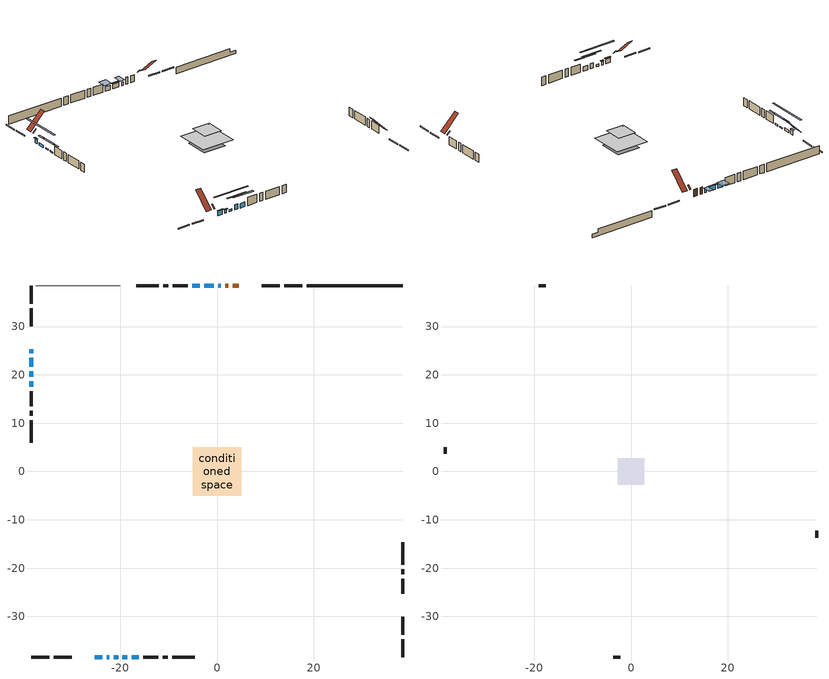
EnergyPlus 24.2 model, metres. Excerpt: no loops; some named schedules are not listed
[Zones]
conditioned space
 floor outside (Floor1 construction): -1.18,-1.18 -1.18,1.18 1.18,1.18 1.18,-1.18 z0.91
 floor adiabatic (AdiabaticFloorConstruction): -5.02,-5.02 -5.02,5.02 5.02,5.02 5.02,-5.02 z0.91
 floor foundation (Slab1 construction): -3.45,-3.45 -3.45,3.45 3.45,3.45 3.45,-3.45 z-1.07
 wall outside (RimJoist1 construction): 17.66,38.4 13.95,38.4 / -38.4,-38.4 -34.69,-38.4 / -38.4,38.4 -38.4,34.69 / 38.4,-38.4 38.4,-34.69 z0.91:1.21
 wall outside (RimJoist2 construction): 13.02,38.4 9.3,38.4 / -33.76,-38.4 -30.05,-38.4 / -38.4,33.76 -38.4,30.05 / 38.4,-33.76 38.4,-30.05 z0.91:1.21
 wall outside (AdiabaticWallConstruction 1): 4.53,38.4 3.3,38.4 / 2.38,38.4 1.67,38.4 z0.91:2.94
 wall outside (AdiabaticWallConstruction): 0.74,38.4 0.28,38.4 z0.91:1.98; -0.65,38.4 -2.65,38.4 / -25.27,-38.4 -23.75,-38.4 / -38.4,25.28 -38.4,24.49 / -3.58,38.4 -5.16,38.4 / -17.68,-38.4 -16.15,-38.4 z0.91:2.26; -22.82,-38.4 -22.34,-38.4 z0.91:1.95; -21.41,-38.4 -20.49,-38.4 / -38.4,23.56 -38.4,21.73 z0.91:1.6; -38.4,20.8 -38.4,19.63 / -38.4,18.7 -38.4,17.53 z0.91:1.29; -19.57,-38.4 -18.6,-38.4 z0.91:2.51
 wall outside (Wall1 construction): -6.09,38.4 -9.2,38.4 / -15.22,-38.4 -12.11,-38.4 / -38.4,16.6 -38.4,13.49 / 38.4,-25.27 38.4,-22.16 z0.91:3.35
 wall outside (Wall2 construction): -10.12,38.4 -11.15,38.4 / -11.18,-38.4 -10.16,-38.4 / -38.4,12.57 -38.4,11.54 / 38.4,-21.24 38.4,-20.21 z0.91:3.35
 wall outside (Wall3 construction): -12.08,38.4 -16.69,38.4 / -9.23,-38.4 -4.62,-38.4 / -38.4,10.61 -38.4,6 / 38.4,-19.28 38.4,-14.67 z0.91:3.35
 wall foundation (FoundationWall1 construction): 18.59,38.4,-1.07 18.59,38.4,0.91 36.42,38.4,0.91 36.42,38.4,-0.04 38.4,38.4,-0.04 38.4,38.4,-1.07
 wall adiabatic (Wall5 construction): -19.98,38.4 -37.47,38.4 z0.91:3.35
 window (WindowConstruction 8): 0.74,38.4 0.28,38.4 z0.91:1.98
 window (WindowConstruction 4): -0.65,38.4 -2.65,38.4 z0.91:2.26
 window (WindowConstruction 5): -25.27,-38.4 -23.75,-38.4 z0.91:2.26
 window (WindowConstruction 6): -22.82,-38.4 -22.34,-38.4 z0.91:1.95
 window (WindowConstruction 7): -38.4,25.27 -38.4,24.49 z0.91:2.26
 window (WindowConstruction 10): -21.41,-38.4 -20.5,-38.4 z0.91:1.6
 window (WindowConstruction 11): -38.4,23.56 -38.4,21.73 z0.91:1.6
 window (WindowConstruction): -3.58,38.4 -5.16,38.4 z0.91:2.26
 window (WindowConstruction 1): -38.4,20.8 -38.4,19.63 z0.91:1.29
 window (WindowConstruction 2): -38.4,18.7 -38.4,17.53 z0.91:1.29
 window (WindowConstruction 9): -19.57,-38.4 -18.6,-38.4 z0.91:2.51
 window (WindowConstruction 3): -17.68,-38.4 -16.15,-38.4 z0.91:2.26
 door (Door): 4.53,38.4 3.31,38.4 z0.91:2.94
 door (Door 1): 2.38,38.4 1.67,38.4 z0.91:2.94
 ceiling adiabatic (AdiabaticFloorConstruction): 5.02,-5.02 5.02,5.02 -5.02,5.02 -5.02,-5.02 z0.91
 roof outside (Roof2 construction): 5.46,38.4,3.35 5.46,37.44,4.31 5.8,37.44,4.31 5.8,38.4,3.35; -26.2,-38.4,3.35 -26.2,-37.44,4.31 -26.54,-37.44,4.31 -26.54,-38.4,3.35; -38.4,26.2,3.35 -37.44,26.2,4.31 -37.44,26.54,4.31 -38.4,26.54,3.35; 38.4,-26.2,3.35 37.44,-26.2,4.31 37.44,-26.54,4.31 38.4,-26.54,3.35
 roof outside (Roof3 construction): -2.3,2.3 -2.3,-2.3 2.3,-2.3 2.3,2.3 z3.35
attic - vented
 floor to conditioned space (Floor2 construction Reversed): -2.76,-2.76 -2.76,2.76 2.76,2.76 2.76,-2.76 z3.35
 wall outside (Wall4 construction): -17.62,38.4 -19.05,38.4 / -3.69,-38.4 -2.26,-38.4 / -38.4,5.07 -38.4,3.64 / 38.4,-13.74 38.4,-12.31 z0.91:3.35
 roof outside (Roof1 construction): 6.73,38.4,3.35 6.73,33.75,8 8.38,33.75,8 8.38,38.4,3.35; -27.47,-38.4,3.35 -27.47,-33.75,8 -29.12,-33.75,8 -29.12,-38.4,3.35; -38.4,27.47,3.35 -33.75,27.47,8 -33.75,29.12,8 -38.4,29.12,3.35; 38.4,-27.47,3.35 33.75,-27.47,8 33.75,-29.12,8 38.4,-29.12,3.35
shading: -0.18,38.4 1.2,38.4 1.2,40.84 -0.18,40.84 z2.44; -2.85,38.4 -0.45,38.4 -0.45,38.81 -2.85,38.81 z2.46; -23.55,-38.4 -25.48,-38.4 -25.48,-38.81 -23.55,-38.81 z2.46; -22.14,-38.4 -23.02,-38.4 -23.02,-38.81 -22.14,-38.81 z2.15; -38.4,24.29 -38.4,25.48 -38.81,25.48 -38.81,24.29 z2.46; -15.27,-38.4 -26.64,-38.4 -26.64,-38.81 -15.27,-38.81 z6.83; -38.4,16.5 -38.4,28.79 -38.81,28.79 -38.81,16.5 z6.83; -5.62,38.4 -3.12,38.4 -3.12,40.84 -5.62,40.84 z2.72; -38.4,16.99 -38.4,23.44 -38.81,23.44 -38.81,16.99 z3.93; -38.4,14.89 -38.4,21.34 -38.81,21.34 -38.81,14.89 z3.93; -15.86,-38.4 -22.31,-38.4 -22.31,-38.7 -15.86,-38.7 z5.25; -13.51,-38.4 -20.32,-38.4 -20.32,-38.81 -13.51,-38.81 z4.9
[Building]
Building 1: Terrain=Suburbs
[Site:Location]
Toronto Intl AP_ON: Latitude {deg}=43.68; Longitude {deg}=-79.63; Time Zone {hr}=-5; Elevation {m}=173; Keep Site Location Information=Yes
[Site:GroundTemperature:Shallow]
4.59119, 2.66285, 2.50842, 3.42352, 7.09712, 10.7536, 13.9236, 15.9317, 16.1023, 14.4691, 11.3799, 7.83558
[Site:WaterMainsTemperature]
Calculation Method=Schedule; Temperature Schedule=mains temperature schedule
[Material] Roughness=Rough; Thermal Absorptance=0.9
Name | Thickness {m} | Conductivity {W/m-K} | Density {kg/m3} | Specific Heat {J/kg-K} | Solar Absorptance | Visible Absorptance
asphalt or fiberglass shingles | 0.00635 | 0.162714 | 1121.4 | 1465.45 | 0.4 | 0.4
ceiling stud and cavity | 0.1397 | 0.110344 | 65.682 | 1177.47 | 0.7 | 0.7
concrete 4.0 in. | 0.1016 | 1.803125 | 2242.8 | 837.4 | 0.7 | 0.7
concrete 8.0 in. | 0.2032 | 1.803125 | 2242.8 | 837.4 | 0.7 | 0.7
door material | 0.04445 | 0.188738 | 512.64 | 1214.23 | 0.7 | 0.7
door material 1 | 0.04445 | 0.053851 | 512.64 | 1214.23 | 0.7 | 0.7
exterior vertical ins | 0.0205056 | 0.029427 | 32.04 | 1214.23 | 0.7 | 0.7
floor covering | 0.0127 | 0.0433444 | 54.468 | 1339.84 | 0.6 | 0.6
floor rigid ins; wall rigid ins | 0.512978 | 0.029427 | 32.04 | 1214.23 | 0.7 | 0.7
floor stud and cavity | 0.1397 | 1.61265 | 92.3553 | 1139.71 | 0.7 | 0.7
floor stud and cavity 1 | 0.1397 | 1.75129 | 37.0049 | 1207.88 | 0.7 | 0.7
furniture material conditioned space 1 | 0.1524 | 0.115458 | 640.8 | 1214.23 | 0.6 | 0.6
gypsum board | 0.0127 | 0.160291 | 801 | 837.4 | 0.6 | 0.6
gypsum board 1 | 0.0127 | 0.160291 | 801 | 837.4 | 0.7 | 0.7
osb sheathing 0.5 in. | 0.0127 | 0.115458 | 512.64 | 1214.23 | 0.7 | 0.7
osb sheathing 0.5 in. 1 | 0.0127 | 0.115458 | 512.64 | 1214.23 | 0.4 | 0.4
osb sheathing 0.75 in. | 0.01905 | 0.115458 | 512.64 | 1214.23 | 0.7 | 0.7
rim joist stud and cavity | 0.0508 | 0.177588 | 50.32683 | 1063.81 | 0.6 | 0.6
rim joist stud and cavity 1 | 0.0508 | 0.194335 | 50.32683 | 1063.81 | 0.6 | 0.6
roof stud and cavity | 0.2032 | 3.79149 | 78.34581 | 1123.46 | 0.7 | 0.7
roof stud and cavity 1 | 0.2032 | 5.0311 | 78.34581 | 1123.46 | 0.7 | 0.7
slab rigid ins | 0.0378081 | 0.029427 | 32.04 | 1214.23 | 0.7 | 0.7
wall stud and cavity | 0.1397 | 0.702165 | 139.0536 | 1170.24 | 0.7 | 0.7
wall stud and cavity 1 | 0.1397 | 0.087281 | 139.0536 | 1170.24 | 0.7 | 0.7
wall stud and cavity 2 | 0.1397 | 1.25953 | 139.0536 | 1170.24 | 0.7 | 0.7
wall stud and cavity 3 | 0.0889 | 6.1454 | 50.32683 | 1063.81 | 0.6 | 0.6
wall stud and cavity 4 | 0.1397 | 0.510095 | 139.0536 | 1170.24 | 0.7 | 0.7
wall stud and cavity 5 | 0.0889 | 0.380278 | 52.3479 | 1209.89 | 0.7 | 0.7
wall stud and cavity 6 | 0.0889 | 0.391764 | 83.0341 | 1211.67 | 0.7 | 0.7
wood siding | 0.0254 | 0.102417 | 544.68 | 1172.36 | 0.4 | 0.4
wood siding 1 | 0.00254 | 0.102417 | 544.68 | 1172.36 | 0.4 | 0.4
wood siding 2; wood siding 3; wood siding 4 | 0.0254 | 0.102417 | 544.68 | 1172.36 | 0.7 | 0.7
[WindowMaterial:SimpleGlazingSystem]
Name | U-Factor {W/m2-K} | Solar Heat Gain Coefficient
WindowMaterial | 2.19341 | 0.59
WindowMaterial 1 | 4.88251 | 0.59
WindowMaterial 2 | 5.09941 | 0.64
WindowMaterial 3 | 2.19795 | 0.58
WindowMaterial 4 | 2.16502 | 0.6
WindowMaterial 5 | 2.51876 | 0.45
WindowMaterial 6 | 2.41712 | 0.5
WindowMaterial 7 | 3.12404 | 0.47
WindowMaterial 8 | 4.21194 | 0.66
WindowMaterial 9 | 2.54602 | 0.45
[Construction]
AdiabaticFloorConstruction: floor stud and cavity 1, floor rigid ins, osb sheathing 0.75 in., floor covering
AdiabaticWallConstruction: wood siding 3, wall rigid ins, wall stud and cavity 5, gypsum board
AdiabaticWallConstruction 1: wood siding 4, wall rigid ins, wall stud and cavity 5, gypsum board
Door: door material
Door 1: door material 1
Floor1 construction: floor stud and cavity, osb sheathing 0.75 in., floor covering
Floor2 construction Reversed: gypsum board, ceiling stud and cavity
FoundationWall1 construction: concrete 8.0 in., gypsum board 1
furniture construction conditioned space 1: furniture material conditioned space 1
PartitionWallConstruction: gypsum board, wall stud and cavity 6, gypsum board
RimJoist1 construction: wood siding 2, rim joist stud and cavity
RimJoist2 construction: wood siding 2, rim joist stud and cavity 1
Roof1 construction: asphalt or fiberglass shingles
Roof2 construction: asphalt or fiberglass shingles, osb sheathing 0.75 in., roof stud and cavity, gypsum board
Roof3 construction: asphalt or fiberglass shingles, osb sheathing 0.75 in., roof stud and cavity 1, gypsum board
Slab1 construction: slab rigid ins, concrete 4.0 in.
Wall1 construction: wood siding, osb sheathing 0.5 in., wall stud and cavity, gypsum board
Wall2 construction: wood siding, osb sheathing 0.5 in., wall stud and cavity 1, gypsum board
Wall3 construction: wood siding, osb sheathing 0.5 in., wall stud and cavity 2, gypsum board
Wall4 construction: wood siding 1, wall stud and cavity 3
Wall5 construction: osb sheathing 0.5 in. 1, wall stud and cavity 4, gypsum board
WindowConstruction: WindowMaterial
WindowConstruction 1: WindowMaterial 1
WindowConstruction 10; WindowConstruction 11: WindowMaterial 9
WindowConstruction 2: WindowMaterial 2
WindowConstruction 3; WindowConstruction 5: WindowMaterial 3
WindowConstruction 4: WindowMaterial 4
WindowConstruction 6: WindowMaterial 5
WindowConstruction 7: WindowMaterial 6
WindowConstruction 8: WindowMaterial 7
WindowConstruction 9: WindowMaterial 8
[Zone] Multiplier=1; Part of Total Floor Area=Yes
Name | Volume {m3}
attic - vented | 19.9194
conditioned space | 371.6
[Space]
Name | Zone | Volume {m3}
attic - vented 1 | attic - vented | 19.9194
conditioned space 1 | conditioned space | 371.6
[ZoneInfiltration:EffectiveLeakageArea]
infil attic - vented 1: Zone or Space=attic - vented 1; Schedule=Always On Discrete; Effective Air Leakage Area {cm2}=1264.97; Stack Coefficient=0.000492868; Wind Coefficient=1.49998e-05
[ZoneMixing]
whole house fan mix: Zone or Space=attic - vented; Schedule=Always On Continuous; Design Flow Rate Calculation Method=Flow/Zone; Design Flow Rate {m3/s}=0; Source Zone or Space=conditioned space
[SurfaceProperty:ExposedFoundationPerimeter]
Slab1: Exposed Perimeter Calculation Method=TotalExposedPerimeter; Total Exposed Perimeter {m}=19.812
[InternalMass] Zone or ZoneList=conditioned space; Space or SpaceList=conditioned space 1
Name | Construction | Surface Area {m2}
furniture mass conditioned space 1 | furniture construction conditioned space 1 | 61.6519
partition wall mass | PartitionWallConstruction | 154.13
[Lights]
interior lighting: Zone or ZoneList or Space or SpaceList=conditioned space 1; Schedule=interior lighting schedule; Design Level Calculation Method=LightingLevel; Lighting Level {W}=343.2; Return Air Fraction=0; Fraction Radiant=0.6; Fraction Visible=0.2; Fraction Replaceable=1
[People]
occupants: Zone or ZoneList or Space or SpaceList=conditioned space 1; Number of People Schedule=occupants schedule; Number of People Calculation Method=People; Number of People=3; Fraction Radiant=0.314171; Sensible Heat Fraction=0.56303; Activity Level Schedule=occupants activity schedule; Carbon Dioxide Generation Rate {m3/s-W}=0; Enable ASHRAE 55 Comfort Warnings=No; Mean Radiant Temperature Calculation Type=EnclosureAveraged
[ElectricEquipment] Zone or ZoneList or Space or SpaceList=conditioned space 1; Design Level Calculation Method=EquipmentLevel
Name | Schedule | Design Level {W} | Fraction Latent | Fraction Radiant | Fraction Lost
clothes dryer | clothes dryer schedule | 140.772 | 0.015 | 0.081 | 0.85
clothes washer | clothes washer schedule | 32.1985 | 0.03 | 0.162 | 0.7
cooking range | cooking range schedule | 208.969 | 0.08 | 0.432 | 0.2
dishwasher | dishwasher schedule | 66.8632 | 0.3 | 0.18 | 0.4
fridge | fridge schedule | 72.9452 | 0 | 0.6 | 0
mech vent bath fan 0 | mech vent bath fan 0 schedule | 50.2 | 0 | 0 | 1
mech vent house fan | mech vent house fan schedule | 0 | 0 | 0 | 1
mech vent house fan cfis | mech vent house fan cfis schedule | 0 | 0 | 0 | 0
mech vent range fan 0 | mech vent range fan 0 schedule | 57 | 0 | 0 | 1
misc plug loads | misc plug loads schedule | 494.7 | 0.045 | 0.513 | 0.1
whole house fan | Always On Discrete | 0 | 0 | 0 | 1
[OtherEquipment] Zone or ZoneList or Space or SpaceList=conditioned space 1; Design Level Calculation Method=EquipmentLevel
Name | Fuel Type | Schedule | Design Level {W} | Fraction Latent | Fraction Radiant | Fraction Lost
clothes dryer 1 | Electricity | clothes dryer schedule | 0 | 0.015 | 0.081 | 0.85
cooking range 1 | Electricity | cooking range schedule | 0 | 0.08 | 0.432 | 0.2
general water use latent | None | general water use schedule | 59.3978 | 1 | 0 | 0
general water use sensible | None | general water use schedule | -58.539 | 0 | 0.6 | 0
mech vent house fan latent load | None | Always On Discrete | 0 | 1 | 0 | 0
mech vent house fan sensible load | None | Always On Discrete | 0 | 0 | 0 | 0
water heater energy adjustment1 | NaturalGas | Always On Discrete | 0.01 | 0 | 0 | 1
[ZoneInfiltration:DesignFlowRate] Zone or ZoneList or Space or SpaceList=conditioned space 1; Schedule=Always On Discrete; Design Flow Rate Calculation Method=Flow/Zone; Design Flow Rate {m3/s}=0
infil flow; natural vent flow; whole house fan flow
[Foundation:Kiva]
Foundation Kiva 1: Initial Indoor Air Temperature {C}=18; Wall Height Above Grade {m}=0.910011; Wall Depth Below Slab {m}=0.2032; Custom Block Material Name 1=exterior vertical ins; Custom Block Depth 1 {m}=1.98001; Custom Block X Position 1 {m}=0.2159; Custom Block Z Position 1 {m}=0
[Foundation:Kiva:Settings]
Soil Conductivity {W/m-K}=0.849921; Soil Density {kg/m3}=1842.3; Soil Specific Heat {J/kg-K}=418.7; Ground Solar Absorptivity=0.9; Ground Thermal Absorptivity=0.9; Ground Surface Roughness {m}=0.03; Far-Field Width {m}=40; Deep-Ground Boundary Condition=ZeroFlux; Deep-Ground Depth {m}=40; Minimum Cell Dimension {m}=0.2; Maximum Cell Growth Coefficient=3; Simulation Timestep=Timestep
[Exterior:Lights]
exterior lighting: Schedule=exterior lighting schedule; Design Level {W}=75.6
[Schedule:Constant]
Name | Hourly Value
Always On Continuous; mech vent house fan schedule; mech vent house fan cfis schedule; Always On Discrete | 1
occupants activity schedule | 117.228
fridge schedule | 0
[Schedule:Week:Daily]
interior lighting schedule Week Rule - Jan1-Jan27: interior lighting schedule day, interior lighting schedule day, interior lighting schedule day, interior lighting schedule day, interior lighting schedule day, interior lighting schedule day, interior lighting schedule day, interior lighting schedule default day, interior lighting schedule default day, interior lighting schedule default day, interior lighting schedule default day, interior lighting schedule default day
interior lighting schedule Week Rule - Jan28-Feb3: interior lighting schedule day, interior lighting schedule day, interior lighting schedule day, interior lighting schedule day, interior lighting schedule day 1, interior lighting schedule day 1, interior lighting schedule day 1, interior lighting schedule default day, interior lighting schedule default day, interior lighting schedule default day, interior lighting schedule default day, interior lighting schedule default day
interior lighting schedule Week Rule - Feb4-Feb24: interior lighting schedule day 1, interior lighting schedule day 1, interior lighting schedule day 1, interior lighting schedule day 1, interior lighting schedule day 1, interior lighting schedule day 1, interior lighting schedule day 1, interior lighting schedule default day, interior lighting schedule default day, interior lighting schedule default day, interior lighting schedule default day, interior lighting schedule default day
interior lighting schedule Week Rule - Feb25-Mar3: interior lighting schedule day 1, interior lighting schedule day 1, interior lighting schedule day 1, interior lighting schedule day 1, interior lighting schedule day 2, interior lighting schedule day 2, interior lighting schedule day 2, interior lighting schedule default day, interior lighting schedule default day, interior lighting schedule default day, interior lighting schedule default day, interior lighting schedule default day
interior lighting schedule Week Rule - Mar4-Mar31: interior lighting schedule day 2, interior lighting schedule day 2, interior lighting schedule day 2, interior lighting schedule day 2, interior lighting schedule day 2, interior lighting schedule day 2, interior lighting schedule day 2, interior lighting schedule default day, interior lighting schedule default day, interior lighting schedule default day, interior lighting schedule default day, interior lighting schedule default day
interior lighting schedule Week Rule - Apr1-Apr28: interior lighting schedule day 3, interior lighting schedule day 3, interior lighting schedule day 3, interior lighting schedule day 3, interior lighting schedule day 3, interior lighting schedule day 3, interior lighting schedule day 3, interior lighting schedule default day, interior lighting schedule default day, interior lighting schedule default day, interior lighting schedule default day, interior lighting schedule default day
interior lighting schedule Week Rule - Apr29-May5: interior lighting schedule day 3, interior lighting schedule day 3, interior lighting schedule day 4, interior lighting schedule day 4, interior lighting schedule day 4, interior lighting schedule day 4, interior lighting schedule day 4, interior lighting schedule default day, interior lighting schedule default day, interior lighting schedule default day, interior lighting schedule default day, interior lighting schedule default day
interior lighting schedule Week Rule - May6-May26: interior lighting schedule day 4, interior lighting schedule day 4, interior lighting schedule day 4, interior lighting schedule day 4, interior lighting schedule day 4, interior lighting schedule day 4, interior lighting schedule day 4, interior lighting schedule default day, interior lighting schedule default day, interior lighting schedule default day, interior lighting schedule default day, interior lighting schedule default day
interior lighting schedule Week Rule - May27-Jun2: interior lighting schedule day 4, interior lighting schedule day 4, interior lighting schedule day 4, interior lighting schedule day 4, interior lighting schedule day 4, interior lighting schedule day 5, interior lighting schedule day 5, interior lighting schedule default day, interior lighting schedule default day, interior lighting schedule default day, interior lighting schedule default day, interior lighting schedule default day
interior lighting schedule Week Rule - Jun3-Jun30: interior lighting schedule day 5, interior lighting schedule day 5, interior lighting schedule day 5, interior lighting schedule day 5, interior lighting schedule day 5, interior lighting schedule day 5, interior lighting schedule day 5, interior lighting schedule default day, interior lighting schedule default day, interior lighting schedule default day, interior lighting schedule default day, interior lighting schedule default day
interior lighting schedule Week Rule - Jul1-Jul28: interior lighting schedule day 6, interior lighting schedule day 6, interior lighting schedule day 6, interior lighting schedule day 6, interior lighting schedule day 6, interior lighting schedule day 6, interior lighting schedule day 6, interior lighting schedule default day, interior lighting schedule default day, interior lighting schedule default day, interior lighting schedule default day, interior lighting schedule default day
interior lighting schedule Week Rule - Jul29-Aug4: interior lighting schedule day 6, interior lighting schedule day 6, interior lighting schedule day 6, interior lighting schedule day 7, interior lighting schedule day 7, interior lighting schedule day 7, interior lighting schedule day 7, interior lighting schedule default day, interior lighting schedule default day, interior lighting schedule default day, interior lighting schedule default day, interior lighting schedule default day
interior lighting schedule Week Rule - Aug5-Aug25: interior lighting schedule day 7, interior lighting schedule day 7, interior lighting schedule day 7, interior lighting schedule day 7, interior lighting schedule day 7, interior lighting schedule day 7, interior lighting schedule day 7, interior lighting schedule default day, interior lighting schedule default day, interior lighting schedule default day, interior lighting schedule default day, interior lighting schedule default day
interior lighting schedule Week Rule - Aug26-Sep1: interior lighting schedule day 7, interior lighting schedule day 7, interior lighting schedule day 7, interior lighting schedule day 7, interior lighting schedule day 7, interior lighting schedule day 7, interior lighting schedule day 8, interior lighting schedule default day, interior lighting schedule default day, interior lighting schedule default day, interior lighting schedule default day, interior lighting schedule default day
interior lighting schedule Week Rule - Sep2-Sep29: interior lighting schedule day 8, interior lighting schedule day 8, interior lighting schedule day 8, interior lighting schedule day 8, interior lighting schedule day 8, interior lighting schedule day 8, interior lighting schedule day 8, interior lighting schedule default day, interior lighting schedule default day, interior lighting schedule default day, interior lighting schedule default day, interior lighting schedule default day
interior lighting schedule Week Rule - Sep30-Oct6: interior lighting schedule day 8, interior lighting schedule day 9, interior lighting schedule day 9, interior lighting schedule day 9, interior lighting schedule day 9, interior lighting schedule day 9, interior lighting schedule day 9, interior lighting schedule default day, interior lighting schedule default day, interior lighting schedule default day, interior lighting schedule default day, interior lighting schedule default day
interior lighting schedule Week Rule - Oct7-Oct27: interior lighting schedule day 9, interior lighting schedule day 9, interior lighting schedule day 9, interior lighting schedule day 9, interior lighting schedule day 9, interior lighting schedule day 9, interior lighting schedule day 9, interior lighting schedule default day, interior lighting schedule default day, interior lighting schedule default day, interior lighting schedule default day, interior lighting schedule default day
interior lighting schedule Week Rule - Oct28-Nov3: interior lighting schedule day 9, interior lighting schedule day 9, interior lighting schedule day 9, interior lighting schedule day 9, interior lighting schedule day 10, interior lighting schedule day 10, interior lighting schedule day 10, interior lighting schedule default day, interior lighting schedule default day, interior lighting schedule default day, interior lighting schedule default day, interior lighting schedule default day
interior lighting schedule Week Rule - Nov4-Nov24: interior lighting schedule day 10, interior lighting schedule day 10, interior lighting schedule day 10, interior lighting schedule day 10, interior lighting schedule day 10, interior lighting schedule day 10, interior lighting schedule day 10, interior lighting schedule default day, interior lighting schedule default day, interior lighting schedule default day, interior lighting schedule default day, interior lighting schedule default day
interior lighting schedule Week Rule - Nov25-Dec1: interior lighting schedule day 10, interior lighting schedule day 10, interior lighting schedule day 10, interior lighting schedule day 10, interior lighting schedule day 10, interior lighting schedule day 10, interior lighting schedule day 11, interior lighting schedule default day, interior lighting schedule default day, interior lighting schedule default day, interior lighting schedule default day, interior lighting schedule default day
interior lighting schedule Week Rule - Dec2-Dec31: interior lighting schedule day 11, interior lighting schedule day 11, interior lighting schedule day 11, interior lighting schedule day 11, interior lighting schedule day 11, interior lighting schedule day 11, interior lighting schedule day 11, interior lighting schedule default day, interior lighting schedule default day, interior lighting schedule default day, interior lighting schedule default day, interior lighting schedule default day
occupants schedule Week Rule - Jan1-Dec31: occupants schedule day, occupants schedule day, occupants schedule day, occupants schedule day, occupants schedule day, occupants schedule day, occupants schedule day, occupants schedule default day, occupants schedule default day, occupants schedule default day, occupants schedule default day, occupants schedule default day
clothes dryer schedule Week Rule - Jan1-Dec31: clothes dryer schedule day, clothes dryer schedule day, clothes dryer schedule day, clothes dryer schedule day, clothes dryer schedule day, clothes dryer schedule day, clothes dryer schedule day, clothes dryer schedule default day, clothes dryer schedule default day, clothes dryer schedule default day, clothes dryer schedule default day, clothes dryer schedule default day
clothes washer schedule Week Rule - Jan1-Dec31: clothes washer schedule day, clothes washer schedule day, clothes washer schedule day, clothes washer schedule day, clothes washer schedule day, clothes washer schedule day, clothes washer schedule day, clothes washer schedule default day, clothes washer schedule default day, clothes washer schedule default day, clothes washer schedule default day, clothes washer schedule default day
cooking range schedule Week Rule - Jan1-Dec31: cooking range schedule day, cooking range schedule day, cooking range schedule day, cooking range schedule day, cooking range schedule day, cooking range schedule day, cooking range schedule day, cooking range schedule default day, cooking range schedule default day, cooking range schedule default day, cooking range schedule default day, cooking range schedule default day
dishwasher schedule Week Rule - Jan1-Dec31: dishwasher schedule day, dishwasher schedule day, dishwasher schedule day, dishwasher schedule day, dishwasher schedule day, dishwasher schedule day, dishwasher schedule day, dishwasher schedule default day, dishwasher schedule default day, dishwasher schedule default day, dishwasher schedule default day, dishwasher schedule default day
mech vent bath fan 0 schedule Week Rule - Jan1-Dec31: mech vent bath fan 0 schedule day, mech vent bath fan 0 schedule day, mech vent bath fan 0 schedule day, mech vent bath fan 0 schedule day, mech vent bath fan 0 schedule day, mech vent bath fan 0 schedule day, mech vent bath fan 0 schedule day, mech vent bath fan 0 schedule default day, mech vent bath fan 0 schedule default day, mech vent bath fan 0 schedule default day, mech vent bath fan 0 schedule default day, mech vent bath fan 0 schedule default day
mech vent range fan 0 schedule Week Rule - Jan1-Dec31: mech vent range fan 0 schedule day, mech vent range fan 0 schedule day, mech vent range fan 0 schedule day, mech vent range fan 0 schedule day, mech vent range fan 0 schedule day, mech vent range fan 0 schedule day, mech vent range fan 0 schedule day, mech vent range fan 0 schedule default day, mech vent range fan 0 schedule default day, mech vent range fan 0 schedule default day, mech vent range fan 0 schedule default day, mech vent range fan 0 schedule default day
misc plug loads schedule Week Rule - Jan1-Dec31: misc plug loads schedule day, misc plug loads schedule day, misc plug loads schedule day, misc plug loads schedule day, misc plug loads schedule day, misc plug loads schedule day, misc plug loads schedule day, misc plug loads schedule default day, misc plug loads schedule default day, misc plug loads schedule default day, misc plug loads schedule default day, misc plug loads schedule default day
general water use schedule Week Rule - Jan1-Dec31: general water use schedule day, general water use schedule day, general water use schedule day, general water use schedule day, general water use schedule day, general water use schedule day, general water use schedule day, general water use schedule default day, general water use schedule default day, general water use schedule default day, general water use schedule default day, general water use schedule default day
exterior lighting schedule Week Rule - Jan1-Jan27: exterior lighting schedule day, exterior lighting schedule day, exterior lighting schedule day, exterior lighting schedule day, exterior lighting schedule day, exterior lighting schedule day, exterior lighting schedule day, exterior lighting schedule default day, exterior lighting schedule default day, exterior lighting schedule default day, exterior lighting schedule default day, exterior lighting schedule default day
exterior lighting schedule Week Rule - Jan28-Feb3: exterior lighting schedule day, exterior lighting schedule day, exterior lighting schedule day, exterior lighting schedule day, exterior lighting schedule day 1, exterior lighting schedule day 1, exterior lighting schedule day 1, exterior lighting schedule default day, exterior lighting schedule default day, exterior lighting schedule default day, exterior lighting schedule default day, exterior lighting schedule default day
exterior lighting schedule Week Rule - Feb4-Feb24: exterior lighting schedule day 1, exterior lighting schedule day 1, exterior lighting schedule day 1, exterior lighting schedule day 1, exterior lighting schedule day 1, exterior lighting schedule day 1, exterior lighting schedule day 1, exterior lighting schedule default day, exterior lighting schedule default day, exterior lighting schedule default day, exterior lighting schedule default day, exterior lighting schedule default day
exterior lighting schedule Week Rule - Feb25-Mar3: exterior lighting schedule day 1, exterior lighting schedule day 1, exterior lighting schedule day 1, exterior lighting schedule day 1, exterior lighting schedule day 2, exterior lighting schedule day 2, exterior lighting schedule day 2, exterior lighting schedule default day, exterior lighting schedule default day, exterior lighting schedule default day, exterior lighting schedule default day, exterior lighting schedule default day
exterior lighting schedule Week Rule - Mar4-Mar31: exterior lighting schedule day 2, exterior lighting schedule day 2, exterior lighting schedule day 2, exterior lighting schedule day 2, exterior lighting schedule day 2, exterior lighting schedule day 2, exterior lighting schedule day 2, exterior lighting schedule default day, exterior lighting schedule default day, exterior lighting schedule default day, exterior lighting schedule default day, exterior lighting schedule default day
exterior lighting schedule Week Rule - Apr1-Apr28: exterior lighting schedule day 3, exterior lighting schedule day 3, exterior lighting schedule day 3, exterior lighting schedule day 3, exterior lighting schedule day 3, exterior lighting schedule day 3, exterior lighting schedule day 3, exterior lighting schedule default day, exterior lighting schedule default day, exterior lighting schedule default day, exterior lighting schedule default day, exterior lighting schedule default day
exterior lighting schedule Week Rule - Apr29-May5: exterior lighting schedule day 3, exterior lighting schedule day 3, exterior lighting schedule day 4, exterior lighting schedule day 4, exterior lighting schedule day 4, exterior lighting schedule day 4, exterior lighting schedule day 4, exterior lighting schedule default day, exterior lighting schedule default day, exterior lighting schedule default day, exterior lighting schedule default day, exterior lighting schedule default day
exterior lighting schedule Week Rule - May6-May26: exterior lighting schedule day 4, exterior lighting schedule day 4, exterior lighting schedule day 4, exterior lighting schedule day 4, exterior lighting schedule day 4, exterior lighting schedule day 4, exterior lighting schedule day 4, exterior lighting schedule default day, exterior lighting schedule default day, exterior lighting schedule default day, exterior lighting schedule default day, exterior lighting schedule default day
exterior lighting schedule Week Rule - May27-Jun2: exterior lighting schedule day 4, exterior lighting schedule day 4, exterior lighting schedule day 4, exterior lighting schedule day 4, exterior lighting schedule day 4, exterior lighting schedule day 5, exterior lighting schedule day 5, exterior lighting schedule default day, exterior lighting schedule default day, exterior lighting schedule default day, exterior lighting schedule default day, exterior lighting schedule default day
exterior lighting schedule Week Rule - Jun3-Jun30: exterior lighting schedule day 5, exterior lighting schedule day 5, exterior lighting schedule day 5, exterior lighting schedule day 5, exterior lighting schedule day 5, exterior lighting schedule day 5, exterior lighting schedule day 5, exterior lighting schedule default day, exterior lighting schedule default day, exterior lighting schedule default day, exterior lighting schedule default day, exterior lighting schedule default day
exterior lighting schedule Week Rule - Jul1-Jul28: exterior lighting schedule day 6, exterior lighting schedule day 6, exterior lighting schedule day 6, exterior lighting schedule day 6, exterior lighting schedule day 6, exterior lighting schedule day 6, exterior lighting schedule day 6, exterior lighting schedule default day, exterior lighting schedule default day, exterior lighting schedule default day, exterior lighting schedule default day, exterior lighting schedule default day
[Schedule:Year]
interior lighting schedule: interior lighting schedule Week Rule - Jan1-Jan27, 1, 1, 1, 27, interior lighting schedule Week Rule - Jan28-Feb3, 1, 28, 2, 3, interior lighting schedule Week Rule - Feb4-Feb24, 2, 4, 2, 24, interior lighting schedule Week Rule - Feb25-Mar3, 2, 25, 3, 3, interior lighting schedule Week Rule - Mar4-Mar31, 3, 4, 3, 31, interior lighting schedule Week Rule - Apr1-Apr28, 4, 1, 4, 28, interior lighting schedule Week Rule - Apr29-May5, 4, 29, 5, 5, interior lighting schedule Week Rule - May6-May26, 5, 6, 5, 26, interior lighting schedule Week Rule - May27-Jun2, 5, 27, 6, 2, interior lighting schedule Week Rule - Jun3-Jun30, 6, 3, 6, 30, interior lighting schedule Week Rule - Jul1-Jul28, 7, 1, 7, 28, interior lighting schedule Week Rule - Jul29-Aug4, 7, 29, 8, 4, interior lighting schedule Week Rule - Aug5-Aug25, 8, 5, 8, 25, interior lighting schedule Week Rule - Aug26-Sep1, 8, 26, 9, 1, interior lighting schedule Week Rule - Sep2-Sep29, 9, 2, 9, 29, interior lighting schedule Week Rule - Sep30-Oct6, 9, 30, 10, 6, interior lighting schedule Week Rule - Oct7-Oct27, 10, 7, 10, 27, interior lighting schedule Week Rule - Oct28-Nov3, 10, 28, 11, 3, interior lighting schedule Week Rule - Nov4-Nov24, 11, 4, 11, 24, interior lighting schedule Week Rule - Nov25-Dec1, 11, 25, 12, 1, interior lighting schedule Week Rule - Dec2-Dec31, 12, 2, 12, 31
occupants schedule: occupants schedule Week Rule - Jan1-Dec31, 1, 1, 12, 31
clothes dryer schedule: clothes dryer schedule Week Rule - Jan1-Dec31, 1, 1, 12, 31
clothes washer schedule: clothes washer schedule Week Rule - Jan1-Dec31, 1, 1, 12, 31
cooking range schedule: cooking range schedule Week Rule - Jan1-Dec31, 1, 1, 12, 31
dishwasher schedule: dishwasher schedule Week Rule - Jan1-Dec31, 1, 1, 12, 31
mech vent bath fan 0 schedule: mech vent bath fan 0 schedule Week Rule - Jan1-Dec31, 1, 1, 12, 31
mech vent range fan 0 schedule: mech vent range fan 0 schedule Week Rule - Jan1-Dec31, 1, 1, 12, 31
misc plug loads schedule: misc plug loads schedule Week Rule - Jan1-Dec31, 1, 1, 12, 31
general water use schedule: general water use schedule Week Rule - Jan1-Dec31, 1, 1, 12, 31
exterior lighting schedule: exterior lighting schedule Week Rule - Jan1-Jan27, 1, 1, 1, 27, exterior lighting schedule Week Rule - Jan28-Feb3, 1, 28, 2, 3, exterior lighting schedule Week Rule - Feb4-Feb24, 2, 4, 2, 24, exterior lighting schedule Week Rule - Feb25-Mar3, 2, 25, 3, 3, exterior lighting schedule Week Rule - Mar4-Mar31, 3, 4, 3, 31, exterior lighting schedule Week Rule - Apr1-Apr28, 4, 1, 4, 28, exterior lighting schedule Week Rule - Apr29-May5, 4, 29, 5, 5, exterior lighting schedule Week Rule - May6-May26, 5, 6, 5, 26, exterior lighting schedule Week Rule - May27-Jun2, 5, 27, 6, 2, exterior lighting schedule Week Rule - Jun3-Jun30, 6, 3, 6, 30, exterior lighting schedule Week Rule - Jul1-Jul28, 7, 1, 7, 28, exterior lighting schedule Week Rule - Jul29-Aug4, 7, 29, 8, 4, exterior lighting schedule Week Rule - Aug5-Aug25, 8, 5, 8, 25, exterior lighting schedule Week Rule - Aug26-Sep1, 8, 26, 9, 1, exterior lighting schedule Week Rule - Sep2-Sep29, 9, 2, 9, 29, exterior lighting schedule Week Rule - Sep30-Oct6, 9, 30, 10, 6, exterior lighting schedule Week Rule - Oct7-Oct27, 10, 7, 10, 27, exterior lighting schedule Week Rule - Oct28-Nov3, 10, 28, 11, 3, exterior lighting schedule Week Rule - Nov4-Nov24, 11, 4, 11, 24, exterior lighting schedule Week Rule - Nov25-Dec1, 11, 25, 12, 1, exterior lighting schedule Week Rule - Dec2-Dec31, 12, 2, 12, 31
[Schedule:Compact]
mains temperature schedule: Through: 01/01, For: AllDays, Until: 24:00, 8.43722, Through: 01/02, For: AllDays, Until: 24:00, 8.37111, Through: 01/03, For: AllDays, Until: 24:00, 8.30611, Through: 01/04, For: AllDays, Until: 24:00, 8.24222, Through: 01/05, For: AllDays, Until: 24:00, 8.17944, Through: 01/06, For: AllDays, Until: 24:00, 8.11833, Through: 01/07, For: AllDays, Until: 24:00, 8.05833, Through: 01/08, For: AllDays, Until: 24:00, 7.99944, Through: 01/09, For: AllDays, Until: 24:00, 7.94222, Through: 01/10, For: AllDays, Until: 24:00, 7.88611, Through: 01/11, For: AllDays, Until: 24:00, 7.83167, Through: 01/12, For: AllDays, Until: 24:00, 7.77833, Through: 01/13, For: AllDays, Until: 24:00, 7.72611, Through: 01/14, For: AllDays, Until: 24:00, 7.67556, Through: 01/15, For: AllDays, Until: 24:00, 7.62667, Through: 01/16, For: AllDays, Until: 24:00, 7.57889, Through: 01/17, For: AllDays, Until: 24:00, 7.53278, Through: 01/18, For: AllDays, Until: 24:00, 7.48778, Through: 01/19, For: AllDays, Until: 24:00, 7.44444, Through: 01/20, For: AllDays, Until: 24:00, 7.40278, Through: 01/21, For: AllDays, Until: 24:00, 7.36278, Through: 01/22, For: AllDays, Until: 24:00, 7.32389, Through: 01/23, For: AllDays, Until: 24:00, 7.28667, Through: 01/24, For: AllDays, Until: 24:00, 7.25056, Through: 01/25, For: AllDays, Until: 24:00, 7.21667, Through: 01/26, For: AllDays, Until: 24:00, 7.18389, Through: 01/27, For: AllDays, Until: 24:00, 7.15278, Through: 01/28, For: AllDays, Until: 24:00, 7.12333, Through: 01/29, For: AllDays, Until: 24:00, 7.09556, Through: 01/30, For: AllDays, Until: 24:00, 7.06944, Through: 01/31, For: AllDays, Until: 24:00, 7.04444, Through: 02/01, For: AllDays, Until: 24:00, 7.02167, Through: 02/02, For: AllDays, Until: 24:00, 7, Through: 02/03, For: AllDays, Until: 24:00, 6.98, Through: 02/04, For: AllDays, Until: 24:00, 6.96222, Through: 02/05, For: AllDays, Until: 24:00, 6.94556, Through: 02/06, For: AllDays, Until: 24:00, 6.93056, Through: 02/07, For: AllDays, Until: 24:00, 6.91722, Through: 02/08, For: AllDays, Until: 24:00, 6.90556, Through: 02/09, For: AllDays, Until: 24:00, 6.89556, Through: 02/10, For: AllDays, Until: 24:00, 6.88722, Through: 02/11, For: AllDays, Until: 24:00, 6.88056, Through: 02/12, For: AllDays, Until: 24:00, 6.875, Through: 02/13, For: AllDays, Until: 24:00, 6.87167, Through: 02/14, For: AllDays, Until: 24:00, 6.87, Through: 02/15, For: AllDays, Until: 24:00, 6.87, Through: 02/16, For: AllDays, Until: 24:00, 6.87167, Through: 02/17, For: AllDays, Until: 24:00, 6.875, Through: 02/18, For: AllDays, Until: 24:00, 6.88, Through: 02/19, For: AllDays, Until: 24:00, 6.88611, Through: 02/20, For: AllDays, Until: 24:00, 6.89444, Through: 02/21, For: AllDays, Until: 24:00, 6.90444, Through: 02/22, For: AllDays, Until: 24:00, 6.91611, Through: 02/23, For: AllDays, Until: 24:00, 6.92889, Through: 02/24, For: AllDays, Until: 24:00, 6.94389, Through: 02/25, For: AllDays, Until: 24:00, 6.96056, Through: 02/26, For: AllDays, Until: 24:00, 6.97833, Through: 02/27, For: AllDays, Until: 24:00, 6.99833, Through: 02/28, For: AllDays, Until: 24:00, 7.01944, Through: 03/01, For: AllDays, Until: 24:00, 7.04222, Through: 03/02, For: AllDays, Until: 24:00, 7.06667, Through: 03/03, For: AllDays, Until: 24:00, 7.09278, Through: 03/04, For: AllDays, Until: 24:00, 7.12056, Through: 03/05, For: AllDays, Until: 24:00, 7.15, Through: 03/06, For: AllDays, Until: 24:00, 7.18111, Through: 03/07, For: AllDays, Until: 24:00, 7.21333, Through: 03/08, For: AllDays, Until: 24:00, 7.24722, Through: 03/09, For: AllDays, Until: 24:00, 7.28278, Through: 03/10, For: AllDays, Until: 24:00, 7.32, Through: 03/11, For: AllDays, Until: 24:00, 7.35889, Through: 03/12, For: AllDays, Until: 24:00, 7.39889, Through: 03/13, For: AllDays, Until: 24:00, 7.44056, Through: 03/14, For: AllDays, Until: 24:00, 7.48389, Through: 03/15, For: AllDays, Until: 24:00, 7.52833, Through: 03/16, For: AllDays, Until: 24:00, 7.57444, Through: 03/17, For: AllDays, Until: 24:00, 7.62222, Through: 03/18, For: AllDays, Until: 24:00, 7.67111, Through: 03/19, For: AllDays, Until: 24:00, 7.72111, Through: 03/20, For: AllDays, Until: 24:00, 7.77333, Through: 03/21, For: AllDays, Until: 24:00, 7.82611, Through: 03/22, For: AllDays, Until: 24:00, 7.88111, Through: 03/23, For: AllDays, Until: 24:00, 7.93667, Through: 03/24, For: AllDays, Until: 24:00, 7.99389, Through: 03/25, For: AllDays, Until: 24:00, 8.05278, Through: 03/26, For: AllDays, Until: 24:00, 8.11278, Through: 03/27, For: AllDays, Until: 24:00, 8.17389, Through: 03/28, For: AllDays, Until: 24:00, 8.23611, Through: 03/29, For: AllDays, Until: 24:00, 8.3, Through: 03/30, For: AllDays, Until: 24:00, 8.365, Through: 03/31, For: AllDays, Until: 24:00, 8.43111, Through: 04/01, For: AllDays, Until: 24:00, 8.49833, Through: 04/02, For: AllDays, Until: 24:00, 8.56722, Through: 04/03, For: AllDays, Until: 24:00, 8.63667, Through: 04/04, For: AllDays, Until: 24:00, 8.70778, Through: 04/05, For: AllDays, Until: 24:00, 8.77944, Through: 04/06, For: AllDays, Until: 24:00, 8.85278, Through: 04/07, For: AllDays, Until: 24:00, 8.92667, Through: 04/08, For: AllDays, Until: 24:00, 9.00222, Through: 04/09, For: AllDays, Until: 24:00, 9.07833, Through: 04/10, For: AllDays, Until: 24:00, 9.15556, Through: 04/11, For: AllDays, Until: 24:00, 9.23389, Through: 04/12, For: AllDays, Until: 24:00, 9.31278, Through: 04/13, For: AllDays, Until: 24:00, 9.39278, Through: 04/14, For: AllDays, Until: 24:00, 9.47389, Through: 04/15, For: AllDays, Until: 24:00, 9.55611, Through: 04/16, For: AllDays, Until: 24:00, 9.63833, Through: 04/17, For: AllDays, Until: 24:00, 9.72222, Through: 04/18, For: AllDays, Until: 24:00, 9.80667, Through: 04/19, For: AllDays, Until: 24:00, 9.89167, Through: 04/20, For: AllDays, Until: 24:00, 9.97778, Through: 04/21, For: AllDays, Until: 24:00, 10.0644, Through: 04/22, For: AllDays, Until: 24:00, 10.1517, Through: 04/23, For: AllDays, Until: 24:00, 10.24, Through: 04/24, For: AllDays, Until: 24:00, 10.3289, Through: 04/25, For: AllDays, Until: 24:00, 10.4183, Through: 04/26, For: AllDays, Until: 24:00, 10.5083, Through: 04/27, For: AllDays, Until: 24:00, 10.5989, Through: 04/28, For: AllDays, Until: 24:00, 10.69, Through: 04/29, For: AllDays, Until: 24:00, 10.7817, Through: 04/30, For: AllDays, Until: 24:00, 10.8739, Through: 05/01, For: AllDays, Until: 24:00, 10.9667, Through: 05/02, For: AllDays, Until: 24:00, 11.0594, Through: 05/03, For: AllDays, Until: 24:00, 11.1533, Through: 05/04, For: AllDays, Until: 24:00, 11.2472, Through: 05/05, For: AllDays, Until: 24:00, 11.3411, Through: 05/06, For: AllDays, Until: 24:00, 11.4361, Through: 05/07, For: AllDays, Until: 24:00, 11.5306, Through: 05/08, For: AllDays, Until: 24:00, 11.6261, Through: 05/09, For: AllDays, Until: 24:00, 11.7217, Through: 05/10, For: AllDays, Until: 24:00, 11.8172, Through: 05/11, For: AllDays, Until: 24:00, 11.9128, Through: 05/12, For: AllDays, Until: 24:00, 12.0089, Through: 05/13, For: AllDays, Until: 24:00, 12.105, Through: 05/14, For: AllDays, Until: 24:00, 12.2017, Through: 05/15, For: AllDays, Until: 24:00, 12.2978, Through: 05/16, For: AllDays, Until: 24:00, 12.3944, Through: 05/17, For: AllDays, Until: 24:00, 12.4906, Through: 05/18, For: AllDays, Until: 24:00, 12.5872, Through: 05/19, For: AllDays, Until: 24:00, 12.6833, Through: 05/20, For: AllDays, Until: 24:00, 12.78, Through: 05/21, For: AllDays, Until: 24:00, 12.8761, Through: 05/22, For: AllDays, Until: 24:00, 12.9722, Through: 05/23, For: AllDays, Until: 24:00, 13.0683, Through: 05/24, For: AllDays, Until: 24:00, 13.1639, Through: 05/25, For: AllDays, Until: 24:00, 13.2594, Through: 05/26, For: AllDays, Until: 24:00, 13.355, Through: 05/27, For: AllDays, Until: 24:00, 13.45, Through: 05/28, For: AllDays, Until: 24:00, 13.545, Through: 05/29, For: AllDays, Until: 24:00, 13.6394, Through: 05/30, For: AllDays, Until: 24:00, 13.7333, Through: 05/31, For: AllDays, Until: 24:00, 13.8272, Through: 06/01, For: AllDays, Until: 24:00, 13.9206, Through: 06/02, For: AllDays, Until: 24:00, 14.0139, Through: 06/03, For: AllDays, Until: 24:00, 14.1061, Through: 06/04, For: AllDays, Until: 24:00, 14.1983, Through: 06/05, For: AllDays, Until: 24:00, 14.2894, Through: 06/06, For: AllDays, Until: 24:00, 14.3806, Through: 06/07, For: AllDays, Until: 24:00, 14.4711, Through: 06/08, For: AllDays, Until: 24:00, 14.5606, Through: 06/09, For: AllDays, Until: 24:00, 14.65, Through: 06/10, For: AllDays, Until: 24:00, 14.7383, Through: 06/11, For: AllDays, Until: 24:00, 14.8267, Through: 06/12, For: AllDays, Until: 24:00, 14.9133, Through: 06/13, For: AllDays, Until: 24:00, 15, Through: 06/14, For: AllDays, Until: 24:00, 15.0856, Through: 06/15, For: AllDays, Until: 24:00, 15.1706, Through: 06/16, For: AllDays, Until: 24:00, 15.255, Through: 06/17, For: AllDays, Until: 24:00, 15.3383, Through: 06/18, For: AllDays, Until: 24:00, 15.4206, Through: 06/19, For: AllDays, Until: 24:00, 15.5022, Through: 06/20, For: AllDays, Until: 24:00, 15.5828, Through: 06/21, For: AllDays, Until: 24:00, 15.6628, Through: 06/22, For: AllDays, Until: 24:00, 15.7417, Through: 06/23, For: AllDays, Until: 24:00, 15.8194, Through: 06/24, For: AllDays, Until: 24:00, 15.8961, Through: 06/25, For: AllDays, Until: 24:00, 15.9722, Through: 06/26, For: AllDays, Until: 24:00, 16.0467, Through: 06/27, For: AllDays, Until: 24:00, 16.1206, Through: 06/28, For: AllDays, Until: 24:00, 16.1933, Through: 06/29, For: AllDays, Until: 24:00, 16.265, Through: 06/30, For: AllDays, Until: 24:00, 16.3356, Through: 07/01, For: AllDays, Until: 24:00, 16.4044, Through: 07/02, For: AllDays, Until: 24:00, 16.4728, Through: 07/03, For: AllDays, Until: 24:00, 16.54, Through: 07/04, For: AllDays, Until: 24:00, 16.6056, Through: 07/05, For: AllDays, Until: 24:00, 16.67, Through: 07/06, For: AllDays, Until: 24:00, 16.7333, Through: 07/07, For: AllDays, Until: 24:00, 16.7956, Through: 07/08, For: AllDays, Until: 24:00, 16.8561, Through: 07/09, For: AllDays, Until: 24:00, 16.9156, Through: 07/10, For: AllDays, Until: 24:00, 16.9739, Through: 07/11, For: AllDays, Until: 24:00, 17.0306, Through: 07/12, For: AllDays, Until: 24:00, 17.0861, Through: 07/13, For: AllDays, Until: 24:00, 17.14, Through: 07/14, For: AllDays, Until: 24:00, 17.1928, Through: 07/15, For: AllDays, Until: 24:00, 17.2439, Through: 07/16, For: AllDays, Until: 24:00, 17.2939, Through: 07/17, For: AllDays, Until: 24:00, 17.3422, Through: 07/18, For: AllDays, Until: 24:00, 17.3894, Through: 07/19, For: AllDays, Until: 24:00, 17.435, Through: 07/20, For: AllDays, Until: 24:00, 17.4794, Through: 07/21, For: AllDays, Until: 24:00, 17.5217, Through: 07/22, For: AllDays, Until: 24:00, 17.5628, Through: 07/23, For: AllDays, Until: 24:00, 17.6028, Through: 07/24, For: AllDays, Until: 24:00, 17.6406, Through: 07/25, For: AllDays, Until: 24:00, 17.6772, Through: 07/26, For: AllDays, Until: 24:00, 17.7122, Through: 07/27, For: AllDays, Until: 24:00, 17.7456, Through: 07/28, For: AllDays, Until: 24:00, 17.7778, Through: 07/29, For: AllDays, Until: 24:00, 17.8078, Through: 07/30, For: AllDays, Until: 24:00, 17.8367, Through: 07/31, For: AllDays, Until: 24:00, 17.8639, Through: 08/01, For: AllDays, Until: 24:00, 17.8894, Through: 08/02, For: AllDays, Until: 24:00, 17.9133, Through: 08/03, For: AllDays, Until: 24:00, 17.9361, Through: 08/04, For: AllDays, Until: 24:00, 17.9567, Through: 08/05, For: AllDays, Until: 24:00, 17.9756, Through: 08/06, For: AllDays, Until: 24:00, 17.9933, Through: 08/07, For: AllDays, Until: 24:00, 18.0089, Through: 08/08, For: AllDays, Until: 24:00, 18.0233, Through: 08/09, For: AllDays, Until: 24:00, 18.0361, Through: 08/10, For: AllDays, Until: 24:00, 18.0467, Through: 08/11, For: AllDays, Until: 24:00, 18.0561, Through: 08/12, For: AllDays, Until: 24:00, 18.0639, Through: 08/13, For: AllDays, Until: 24:00, 18.07, Through: 08/14, For: AllDays, Until: 24:00, 18.0739, Through: 08/15, For: AllDays, Until: 24:00, 18.0767, Through: 08/16, For: AllDays, Until: 24:00, 18.0778, Through: 08/17, For: AllDays, Until: 24:00, 18.0772, Through: 08/18, For: AllDays, Until: 24:00, 18.075, Through: 08/19, For: AllDays, Until: 24:00, 18.0706, Through: 08/20, For: AllDays, Until: 24:00, 18.065, Through: 08/21, For: AllDays, Until: 24:00, 18.0578, Through: 08/22, For: AllDays, Until: 24:00, 18.0489, Through: 08/23, For: AllDays, Until: 24:00, 18.0383, Through: 08/24, For: AllDays, Until: 24:00, 18.0261, Through: 08/25, For: AllDays, Until: 24:00, 18.0122, Through: 08/26, For: AllDays, Until: 24:00, 17.9967, Through: 08/27, For: AllDays, Until: 24:00, 17.9794, Through: 08/28, For: AllDays, Until: 24:00, 17.9606, Through: 08/29, For: AllDays, Until: 24:00, 17.9406, Through: 08/30, For: AllDays, Until: 24:00, 17.9183, Through: 08/31, For: AllDays, Until: 24:00, 17.8944, Through: 09/01, For: AllDays, Until: 24:00, 17.8694, Through: 09/02, For: AllDays, Until: 24:00, 17.8428, Through: 09/03, For: AllDays, Until: 24:00, 17.8139, Through: 09/04, For: AllDays, Until: 24:00, 17.7839, Through: 09/05, For: AllDays, Until: 24:00, 17.7522, Through: 09/06, For: AllDays, Until: 24:00, 17.7194, Through: 09/07, For: AllDays, Until: 24:00, 17.6844, Through: 09/08, For: AllDays, Until: 24:00, 17.6483, Through: 09/09, For: AllDays, Until: 24:00, 17.6106, Through: 09/10, For: AllDays, Until: 24:00, 17.5711, Through: 09/11, For: AllDays, Until: 24:00, 17.5306, Through: 09/12, For: AllDays, Until: 24:00, 17.4883, Through: 09/13, For: AllDays, Until: 24:00, 17.4444, Through: 09/14, For: AllDays, Until: 24:00, 17.3989, Through: 09/15, For: AllDays, Until: 24:00, 17.3522, Through: 09/16, For: AllDays, Until: 24:00, 17.3039, Through: 09/17, For: AllDays, Until: 24:00, 17.2544, Through: 09/18, For: AllDays, Until: 24:00, 17.2033, Through: 09/19, For: AllDays, Until: 24:00, 17.1511, Through: 09/20, For: AllDays, Until: 24:00, 17.0972, Through: 09/21, For: AllDays, Until: 24:00, 17.0422, Through: 09/22, For: AllDays, Until: 24:00, 16.9856, Through: 09/23, For: AllDays, Until: 24:00, 16.9278, Through: 09/24, For: AllDays, Until: 24:00, 16.8683, Through: 09/25, For: AllDays, Until: 24:00, 16.8078, Through: 09/26, For: AllDays, Until: 24:00, 16.7461, Through: 09/27, For: AllDays, Until: 24:00, 16.6833, Through: 09/28, For: AllDays, Until: 24:00, 16.6189, Through: 09/29, For: AllDays, Until: 24:00, 16.5533, Through: 09/30, For: AllDays, Until: 24:00, 16.4867, Through: 10/01, For: AllDays, Until: 24:00, 16.4189, Through: 10/02, For: AllDays, Until: 24:00, 16.3494, Through: 10/03, For: AllDays, Until: 24:00, 16.2794, Through: 10/04, For: AllDays, Until: 24:00, 16.2083, Through: 10/05, For: AllDays, Until: 24:00, 16.1356, Through: 10/06, For: AllDays, Until: 24:00, 16.0622, Through: 10/07, For: AllDays, Until: 24:00, 15.9878, Through: 10/08, For: AllDays, Until: 24:00, 15.9117, Through: 10/09, For: AllDays, Until: 24:00, 15.835, Through: 10/10, For: AllDays, Until: 24:00, 15.7578, Through: 10/11, For: AllDays, Until: 24:00, 15.6789, Through: 10/12, For: AllDays, Until: 24:00, 15.5994, Through: 10/13, For: AllDays, Until: 24:00, 15.5189, Through: 10/14, For: AllDays, Until: 24:00, 15.4372, Through: 10/15, For: AllDays, Until: 24:00, 15.355, Through: 10/16, For: AllDays, Until: 24:00, 15.2722, Through: 10/17, For: AllDays, Until: 24:00, 15.1878, Through: 10/18, For: AllDays, Until: 24:00, 15.1033, Through: 10/19, For: AllDays, Until: 24:00, 15.0178, Through: 10/20, For: AllDays, Until: 24:00, 14.9317, Through: 10/21, For: AllDays, Until: 24:00, 14.8444, Through: 10/22, For: AllDays, Until: 24:00, 14.7567, Through: 10/23, For: AllDays, Until: 24:00, 14.6683, Through: 10/24, For: AllDays, Until: 24:00, 14.5794, Through: 10/25, For: AllDays, Until: 24:00, 14.4894, Through: 10/26, For: AllDays, Until: 24:00, 14.3994, Through: 10/27, For: AllDays, Until: 24:00, 14.3083, Through: 10/28, For: AllDays, Until: 24:00, 14.2172, Through: 10/29, For: AllDays, Until: 24:00, 14.125, Through: 10/30, For: AllDays, Until: 24:00, 14.0328, Through: 10/31, For: AllDays, Until: 24:00, 13.94, Through: 11/01, For: AllDays, Until: 24:00, 13.8467, Through: 11/02, For: AllDays, Until: 24:00, 13.7528, Through: 11/03, For: AllDays, Until: 24:00, 13.6589, Through: 11/04, For: AllDays, Until: 24:00, 13.5644, Through: 11/05, For: AllDays, Until: 24:00, 13.4694, Through: 11/06, For: AllDays, Until: 24:00, 13.3744, Through: 11/07, For: AllDays, Until: 24:00, 13.2794, Through: 11/08, For: AllDays, Until: 24:00, 13.1839, Through: 11/09, For: AllDays, Until: 24:00, 13.0878, Through: 11/10, For: AllDays, Until: 24:00, 12.9922, Through: 11/11, For: AllDays, Until: 24:00, 12.8961, Through: 11/12, For: AllDays, Until: 24:00, 12.7994, Through: 11/13, For: AllDays, Until: 24:00, 12.7033, Through: 11/14, For: AllDays, Until: 24:00, 12.6072, Through: 11/15, For: AllDays, Until: 24:00, 12.5106, Through: 11/16, For: AllDays, Until: 24:00, 12.4139, Through: 11/17, For: AllDays, Until: 24:00, 12.3178, Through: 11/18, For: AllDays, Until: 24:00, 12.2211, Through: 11/19, For: AllDays, Until: 24:00, 12.125, Through: 11/20, For: AllDays, Until: 24:00, 12.0289, Through: 11/21, For: AllDays, Until: 24:00, 11.9328, Through: 11/22, For: AllDays, Until: 24:00, 11.8367, Through: 11/23, For: AllDays, Until: 24:00, 11.7411, Through: 11/24, For: AllDays, Until: 24:00, 11.6456, Through: 11/25, For: AllDays, Until: 24:00, 11.5506, Through: 11/26, For: AllDays, Until: 24:00, 11.4556, Through: 11/27, For: AllDays, Until: 24:00, 11.3606, Through: 11/28, For: AllDays, Until: 24:00, 11.2667, Through: 11/29, For: AllDays, Until: 24:00, 11.1722, Through: 11/30, For: AllDays, Until: 24:00, 11.0789, Through: 12/01, For: AllDays, Until: 24:00, 10.9856, Through: 12/02, For: AllDays, Until: 24:00, 10.8928, Through: 12/03, For: AllDays, Until: 24:00, 10.8006, Through: 12/04, For: AllDays, Until: 24:00, 10.7089, Through: 12/05, For: AllDays, Until: 24:00, 10.6178, Through: 12/06, For: AllDays, Until: 24:00, 10.5267, Through: 12/07, For: AllDays, Until: 24:00, 10.4367, Through: 12/08, For: AllDays, Until: 24:00, 10.3472, Through: 12/09, For: AllDays, Until: 24:00, 10.2583, Through: 12/10, For: AllDays, Until: 24:00, 10.17, Through: 12/11, For: AllDays, Until: 24:00, 10.0822, Through: 12/12, For: AllDays, Until: 24:00, 9.99556, Through: 12/13, For: AllDays, Until: 24:00, 9.90944, Through: 12/14, For: AllDays, Until: 24:00, 9.82389, Through: 12/15, For: AllDays, Until: 24:00, 9.73944, Through: 12/16, For: AllDays, Until: 24:00, 9.65556, Through: 12/17, For: AllDays, Until: 24:00, 9.57278, Through: 12/18, For: AllDays, Until: 24:00, 9.49056, Through: 12/19, For: AllDays, Until: 24:00, 9.40944, Through: 12/20, For: AllDays, Until: 24:00, 9.32944, Through: 12/21, For: AllDays, Until: 24:00, 9.25, Through: 12/22, For: AllDays, Until: 24:00, 9.17167, Through: 12/23, For: AllDays, Until: 24:00, 9.09389, Through: 12/24, For: AllDays, Until: 24:00, 9.01778, Through: 12/25, For: AllDays, Until: 24:00, 8.94222, Through: 12/26, For: AllDays, Until: 24:00, 8.86778, Through: 12/27, For: AllDays, Until: 24:00, 8.79444, Through: 12/28, For: AllDays, Until: 24:00, 8.72222, Through: 12/29, For: AllDays, Until: 24:00, 8.65111, Through: 12/30, For: AllDays, Until: 24:00, 8.58167, Through: 12/31, For: AllDays, Until: 24:00, 8.51278
